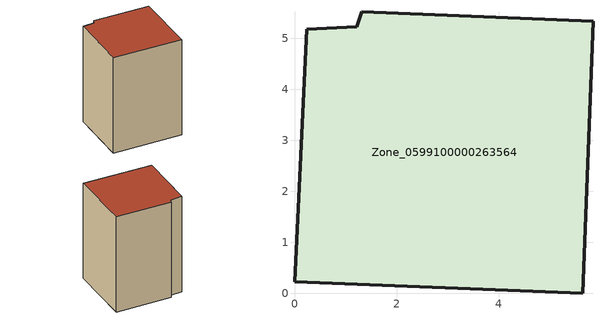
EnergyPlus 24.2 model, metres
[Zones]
Zone_0599100000263564
 floor ground (C_G): 1.32,5.52 5.85,5.33 5.65,0 0,0.22 0.24,5.17 1.22,5.22 z0.76
 wall outside (C_F): 0.24,5.17 0,0.22 5.65,0 5.85,5.33 1.32,5.52 1.22,5.22 0.24,5.17 z0.76:8.93
 roof outside (C_R): 5.85,5.33 1.32,5.52 1.22,5.22 0.24,5.17 0,0.22 5.65,0 z8.93
[BUILDING]
Pand.0599100000263564: North Axis=0; Terrain=City; Loads Convergence Tolerance Value=0.04; Temperature Convergence Tolerance Value=0.4; Solar Distribution=FullExterior; Maximum Number of Warmup Days=25; Minimum Number of Warmup Days=1
[Site:Location]
Rotterdam.The.Hague.AP_ZH_NLD Design_Conditions: Latitude=51.96; Longitude=4.45; Time Zone=1; Elevation=-4.5
[SITE:GROUNDTEMPERATURE:BUILDINGSURFACE]
18, 18, 18, 18, 18, 18, 18, 18, 18, 18, 18, 18
[MATERIAL] Thermal Absorptance=0.9; Solar Absorptance=0.7; Visible Absorptance=0.7
Name | Roughness | Thickness | Conductivity | Density | Specific Heat
G.TC.1946 | MediumSmooth | 0.15 | 1 | 540 | 1210
F.TC.1946 | Rough | 0.3 | 0.857143 | 1920 | 840
R.TC.1946 | MediumRough | 0.2 | 0.909091 | 1500 | 1000
[CONSTRUCTION]
C_G: G.TC.1946
C_F: F.TC.1946
C_R: R.TC.1946
[ZONE]
Zone_0599100000263564: Type=1; Multiplier=1; Ceiling Height=Autocalculate; Volume=Autocalculate; Floor Area=autocalculate; Part of Total Floor Area=Yes
[ZONEINFILTRATION:DESIGNFLOWRATE]
Infil_Zone_0599100000263564: Zone or ZoneList or Space or SpaceList=Zone_0599100000263564; Schedule=AlwaysOn; Design Flow Rate Calculation Method=Flow/Area; Flow Rate per Floor Area=0.003; Constant Term Coefficient=1; Temperature Term Coefficient=0; Velocity Term Coefficient=0; Velocity Squared Term Coefficient=0
[HVACTEMPLATE:ZONE:IDEALLOADSAIRSYSTEM]
Zone_0599100000263564: Maximum Heating Supply Air Temperature=50; Minimum Cooling Supply Air Temperature=13; Maximum Heating Supply Air Humidity Ratio=0.0156; Minimum Cooling Supply Air Humidity Ratio=0.0077; Heating Limit=NoLimit; Cooling Limit=NoLimit; Dehumidification Control Type=ConstantSensibleHeatRatio; Cooling Sensible Heat Ratio=0.7; Dehumidification Setpoint=60; Humidification Control Type=None; Humidification Setpoint=30; Outdoor Air Method=None; Outdoor Air Flow Rate per Person=0.00944; Outdoor Air Flow Rate per Zone Floor Area=0; Outdoor Air Flow Rate per Zone=0; Demand Controlled Ventilation Type=None; Outdoor Air Economizer Type=NoEconomizer; Heat Recovery Type=None; Sensible Heat Recovery Effectiveness=0.7; Latent Heat Recovery Effectiveness=0.65
[ZONECONTROL:THERMOSTAT]
ThermostatControl_Zone_0599100000263564: Zone or ZoneList=Zone_0599100000263564; Control Type Schedule=DualSetpointControlType; Control 1=Thermostat_Zone_0599100000263564; Temperature Difference Between Cutout And Setpoint=0
[THERMOSTATSETPOINT:DUALSETPOINT]
Thermostat_Zone_0599100000263564: Heating Setpoint Temperature Schedule=HeatingSetpoint_Zone_0599100000263564; Cooling Setpoint Temperature Schedule=CoolingSetpoint_Zone_0599100000263564
[SCHEDULE:COMPACT]
HeatingSetpoint_Zone_0599100000263564: Through: 12/31, For: AllDays, Until: 24:00, 21
CoolingSetpoint_Zone_0599100000263564: Through: 12/31, For: AllDays, Until: 24:00, 24
DualSetpointControlType: Through: 12/31, For: AllDays, Until: 24:00, 4
AlwaysOn: Through: 12/31, For: AllDays, Until: 24:00, 1
